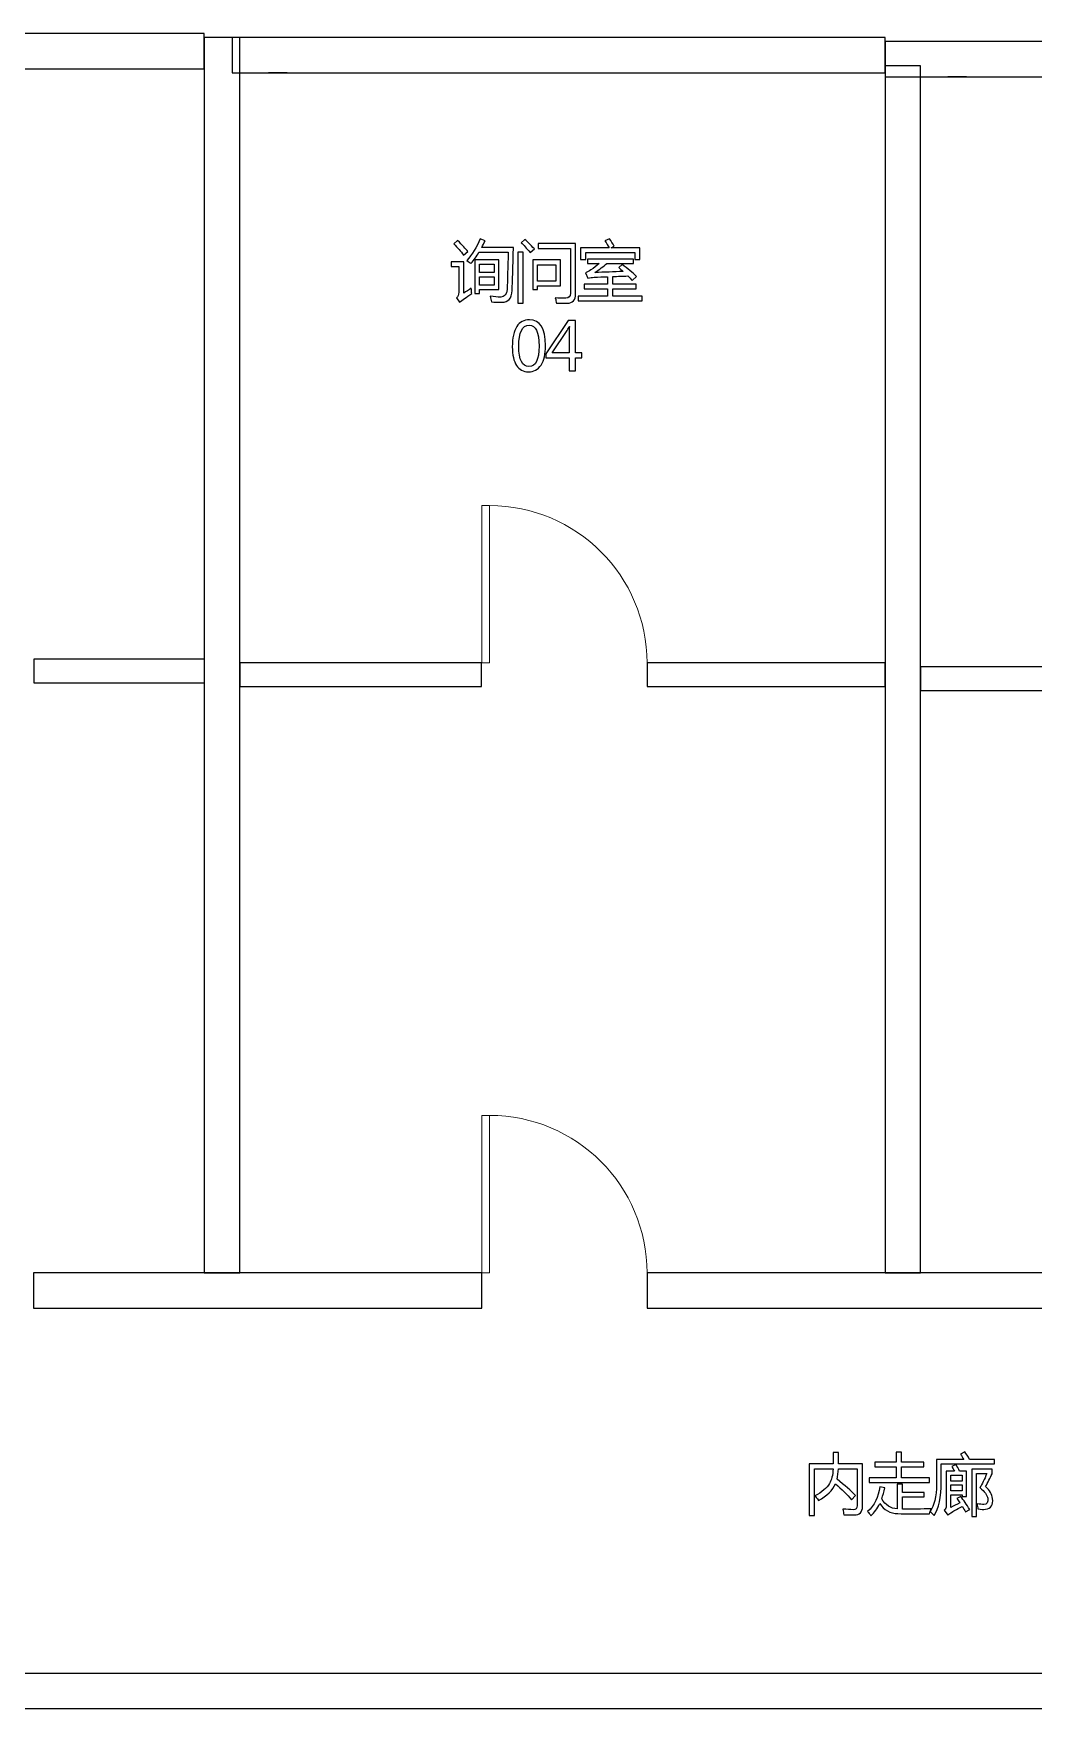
# Model space of a CAD drawing. Header units: millimetres. Extents: x 781 to 47484, y 534 to 14754.
# Drawn here: x 18614 to 23697, y 6120 to 14634 of the extents above; entities that cross this region are included whole.
import ezdxf

# ---------------------------------------------------------------- set-up
doc = ezdxf.new("R2010")
doc.units = ezdxf.units.MM
doc.header["$MEASUREMENT"] = 0
doc.layers.add('layer 1', color=7, linetype='Continuous')

msp = doc.modelspace()

# ---------------------------------------------------------------- linework, layer by layer
for p, q in [((15469.6, 6300), (29912.5, 6300)), ((15462.2, 6120), (29911.4, 6120))]:
    msp.add_line(p, q)
at = {"layer": 'layer 1', "color": 0}
for points in [[(16535.9, 14454.3), (19482.7, 14454.3), (19482.7, 14634.3), (16535.9, 14634.3), (16535.9, 14454.3)], [(19624.5, 14434.3), (22942.7, 14434.3), (22942.7, 14614.3), (19624.5, 14614.3), (19624.5, 14434.3)], [(22942.7, 14414.3), (30040.1, 14414.3), (30040.1, 14594.3), (22942.7, 14594.3), (22942.7, 14414.3)], [(18615.4, 11334.3), (19483.8, 11334.3), (19483.8, 11454.3), (18615.4, 11454.3), (18615.4, 11334.3)], [(19662.7, 11314.5), (20892.1, 11314.5), (20892.1, 11434.5), (19662.7, 11434.5), (19662.7, 11314.5)], [(21732.9, 11314.5), (22942.7, 11314.5), (22942.7, 11434.5), (21732.9, 11434.5), (21732.9, 11314.5)], [(23122.7, 11294.3), (24332.4, 11294.3), (24332.4, 11414.3), (23122.7, 11414.3), (23122.7, 11294.3)], [(18614.4, 8154.3), (20892.6, 8154.3), (20892.6, 8334.3), (18614.4, 8334.3), (18614.4, 8154.3)], [(21733.6, 8154.3), (24333.8, 8154.3), (24333.8, 8334.3), (21733.6, 8334.3), (21733.6, 8154.3)]]:
    msp.add_lwpolyline(points, close=True, dxfattribs=at)
at = {"layer": 'layer 1', "color": 0, "lineweight": 20}
for points in [[(20892.9, 11434.5), (20932.9, 11434.5), (20932.9, 12234.5), (20892.9, 12234.5), (20892.9, 11434.5)], [(20892.9, 8334.7), (20932.9, 8334.7), (20932.9, 9134.7), (20892.9, 9134.7), (20892.9, 8334.7)]]:
    msp.add_lwpolyline(points, close=True, dxfattribs=at)
at = {"layer": 'layer 1', "color": 0}
for points, knots in [([(19482.7, 8334.3), (19482.7, 8334.3), (19482.7, 14614.7), (19482.7, 14614.7), (19482.7, 14614.7), (19482.7, 14614.7), (19662.7, 14614.7), (19662.7, 14614.7), (19662.7, 14614.7), (19662.7, 14614.7), (19662.7, 8334.3), (19662.7, 8334.3), (19662.7, 8334.3), (19662.7, 8334.3), (19482.7, 8334.3), (19482.7, 8334.3)], [0, 0, 0, 0, 0.25, 0.25, 0.25, 0.25, 0.5, 0.5, 0.5, 0.5, 0.75, 0.75, 0.75, 0.75, 1, 1, 1, 1]), ([(22942.7, 8334.3), (22942.7, 8334.3), (22942.7, 14469.5), (22942.7, 14469.5), (22942.7, 14469.5), (22942.7, 14469.5), (23122.7, 14469.5), (23122.7, 14469.5), (23122.7, 14469.5), (23122.7, 14469.5), (23122.7, 8334.3), (23122.7, 8334.3), (23122.7, 8334.3), (23122.7, 8334.3), (22942.7, 8334.3), (22942.7, 8334.3)], [0, 0, 0, 0, 0.25, 0.25, 0.25, 0.25, 0.5, 0.5, 0.5, 0.5, 0.75, 0.75, 0.75, 0.75, 1, 1, 1, 1]), ([(20770.3, 13582), (20794.3, 13557.2), (20811.8, 13538.9), (20822.5, 13527), (20822.5, 13527), (20822.5, 13527), (20800.1, 13508.2), (20800.1, 13508.2), (20800.1, 13508.2), (20786.2, 13526.5), (20769.8, 13545.4), (20750.8, 13565.1), (20750.8, 13565.1), (20750.8, 13565.1), (20770.3, 13582), (20770.3, 13582)], [0, 0, 0, 0, 0.25, 0.25, 0.25, 0.25, 0.5, 0.5, 0.5, 0.5, 0.75, 0.75, 0.75, 0.75, 1, 1, 1, 1]), ([(20816.6, 13479.7), (20843.9, 13511.5), (20866.8, 13548.3), (20885.1, 13590.2), (20885.1, 13590.2), (20885.1, 13590.2), (20910.2, 13580.6), (20910.2, 13580.6), (20910.2, 13580.6), (20904.4, 13568.7), (20898.5, 13557.4), (20892.5, 13546.6), (20892.5, 13546.6), (20892.5, 13546.6), (21053.7, 13546.6), (21053.7, 13546.6), (21053.7, 13546.6), (21051.1, 13445.8), (21048.9, 13372.8), (21047.1, 13327.6), (21047.1, 13327.6), (21045.4, 13287.9), (21028.2, 13268.1), (20995.5, 13268.1), (20995.5, 13268.1), (20975.5, 13268.1), (20957.5, 13268.6), (20941.6, 13269.8), (20941.6, 13269.8), (20940.3, 13278.6), (20938.4, 13288.3), (20936, 13298.8), (20936, 13298.8), (20955.6, 13295.7), (20973.4, 13294.2), (20989.3, 13294.2), (20989.3, 13294.2), (21009.1, 13294.2), (21019.8, 13307), (21021.3, 13332.6), (21021.3, 13332.6), (21023.5, 13382.2), (21025.4, 13445.6), (21027, 13522.8), (21027, 13522.8), (21027, 13522.8), (20878.8, 13522.8), (20878.8, 13522.8), (20878.8, 13522.8), (20865.7, 13501.1), (20852.1, 13481.8), (20838.1, 13464.9), (20838.1, 13464.9), (20832.8, 13469.3), (20825.7, 13474.3), (20816.6, 13479.7)], [0, 0, 0, 0, 0.071429, 0.071429, 0.071429, 0.071429, 0.142857, 0.142857, 0.142857, 0.142857, 0.214286, 0.214286, 0.214286, 0.214286, 0.285714, 0.285714, 0.285714, 0.285714, 0.357143, 0.357143, 0.357143, 0.357143, 0.428571, 0.428571, 0.428571, 0.428571, 0.5, 0.5, 0.5, 0.5, 0.571429, 0.571429, 0.571429, 0.571429, 0.642857, 0.642857, 0.642857, 0.642857, 0.714286, 0.714286, 0.714286, 0.714286, 0.785714, 0.785714, 0.785714, 0.785714, 0.857143, 0.857143, 0.857143, 0.857143, 0.928571, 0.928571, 0.928571, 0.928571, 1, 1, 1, 1]), ([(21093.3, 13571), (21093.3, 13571), (21112.2, 13587.9), (21112.2, 13587.9), (21112.2, 13587.9), (21124.3, 13576.4), (21140.3, 13560.3), (21160.2, 13539.6), (21160.2, 13539.6), (21160.2, 13539.6), (21138.7, 13520.8), (21138.7, 13520.8), (21138.7, 13520.8), (21119.7, 13542.8), (21104.6, 13559.6), (21093.3, 13571)], [0, 0, 0, 0, 0.25, 0.25, 0.25, 0.25, 0.5, 0.5, 0.5, 0.5, 0.75, 0.75, 0.75, 0.75, 1, 1, 1, 1]), ([(21180.3, 13541.9), (21180.3, 13541.9), (21180.3, 13566.7), (21180.3, 13566.7), (21180.3, 13566.7), (21180.3, 13566.7), (21369.5, 13566.7), (21369.5, 13566.7), (21369.5, 13566.7), (21369.5, 13566.7), (21369.5, 13311.1), (21369.5, 13311.1), (21369.5, 13311.1), (21369.5, 13279.1), (21355.1, 13263.1), (21326.2, 13263.1), (21326.2, 13263.1), (21307.4, 13263.1), (21289.4, 13263.3), (21271.9, 13263.8), (21271.9, 13263.8), (21271.1, 13270.4), (21269.3, 13279.3), (21266.7, 13290.6), (21266.7, 13290.6), (21285, 13289.2), (21302.6, 13288.6), (21319.6, 13288.6), (21319.6, 13288.6), (21335.6, 13288.6), (21343.7, 13297.2), (21343.7, 13314.4), (21343.7, 13314.4), (21343.7, 13314.4), (21343.7, 13541.9), (21343.7, 13541.9), (21343.7, 13541.9), (21343.7, 13541.9), (21180.3, 13541.9), (21180.3, 13541.9)], [0, 0, 0, 0, 0.1, 0.1, 0.1, 0.1, 0.2, 0.2, 0.2, 0.2, 0.3, 0.3, 0.3, 0.3, 0.4, 0.4, 0.4, 0.4, 0.5, 0.5, 0.5, 0.5, 0.6, 0.6, 0.6, 0.6, 0.7, 0.7, 0.7, 0.7, 0.8, 0.8, 0.8, 0.8, 0.9, 0.9, 0.9, 0.9, 1, 1, 1, 1]), ([(21394.9, 13544.6), (21394.9, 13544.6), (21539.7, 13544.6), (21539.7, 13544.6), (21539.7, 13544.6), (21533.6, 13556.5), (21526.6, 13568.3), (21518.9, 13580), (21518.9, 13580), (21518.9, 13580), (21542.4, 13591.2), (21542.4, 13591.2), (21542.4, 13591.2), (21550.6, 13579.1), (21558.5, 13566.2), (21566.2, 13552.5), (21566.2, 13552.5), (21566.2, 13552.5), (21549.8, 13544.6), (21549.8, 13544.6), (21549.8, 13544.6), (21549.8, 13544.6), (21697.1, 13544.6), (21697.1, 13544.6), (21697.1, 13544.6), (21697.1, 13544.6), (21697.1, 13484.7), (21697.1, 13484.7), (21697.1, 13484.7), (21697.1, 13484.7), (21670.7, 13484.7), (21670.7, 13484.7), (21670.7, 13484.7), (21670.7, 13484.7), (21670.7, 13521.7), (21670.7, 13521.7), (21670.7, 13521.7), (21670.7, 13521.7), (21421.4, 13521.7), (21421.4, 13521.7), (21421.4, 13521.7), (21421.4, 13521.7), (21421.4, 13484.7), (21421.4, 13484.7), (21421.4, 13484.7), (21421.4, 13484.7), (21394.9, 13484.7), (21394.9, 13484.7), (21394.9, 13484.7), (21394.9, 13484.7), (21394.9, 13544.6), (21394.9, 13544.6)], [0, 0, 0, 0, 0.076923, 0.076923, 0.076923, 0.076923, 0.153846, 0.153846, 0.153846, 0.153846, 0.230769, 0.230769, 0.230769, 0.230769, 0.307692, 0.307692, 0.307692, 0.307692, 0.384615, 0.384615, 0.384615, 0.384615, 0.461538, 0.461538, 0.461538, 0.461538, 0.538462, 0.538462, 0.538462, 0.538462, 0.615385, 0.615385, 0.615385, 0.615385, 0.692308, 0.692308, 0.692308, 0.692308, 0.769231, 0.769231, 0.769231, 0.769231, 0.846154, 0.846154, 0.846154, 0.846154, 0.923077, 0.923077, 0.923077, 0.923077, 1, 1, 1, 1]), ([(20839.4, 13340.5), (20840.1, 13329), (20840.9, 13319.5), (20841.7, 13312.1), (20841.7, 13312.1), (20813.7, 13293.8), (20793.3, 13279.1), (20780.2, 13268.1), (20780.2, 13268.1), (20780.2, 13268.1), (20764.7, 13290.3), (20764.7, 13290.3), (20764.7, 13290.3), (20772.2, 13296.6), (20775.9, 13306.1), (20775.9, 13318.7), (20775.9, 13318.7), (20775.9, 13318.7), (20775.9, 13450), (20775.9, 13450), (20775.9, 13450), (20775.9, 13450), (20737.3, 13450), (20737.3, 13450), (20737.3, 13450), (20737.3, 13450), (20737.3, 13473.8), (20737.3, 13473.8), (20737.3, 13473.8), (20737.3, 13473.8), (20801.4, 13473.8), (20801.4, 13473.8), (20801.4, 13473.8), (20801.4, 13473.8), (20801.4, 13314.1), (20801.4, 13314.1), (20801.4, 13314.1), (20814, 13322.4), (20826.7, 13331.2), (20839.4, 13340.5)], [0, 0, 0, 0, 0.1, 0.1, 0.1, 0.1, 0.2, 0.2, 0.2, 0.2, 0.3, 0.3, 0.3, 0.3, 0.4, 0.4, 0.4, 0.4, 0.5, 0.5, 0.5, 0.5, 0.6, 0.6, 0.6, 0.6, 0.7, 0.7, 0.7, 0.7, 0.8, 0.8, 0.8, 0.8, 0.9, 0.9, 0.9, 0.9, 1, 1, 1, 1]), ([(20857.9, 13483.7), (20857.9, 13483.7), (20979, 13483.7), (20979, 13483.7), (20979, 13483.7), (20979, 13483.7), (20979, 13332.9), (20979, 13332.9), (20979, 13332.9), (20979, 13332.9), (20881.8, 13332.9), (20881.8, 13332.9), (20881.8, 13332.9), (20881.8, 13332.9), (20881.8, 13313.4), (20881.8, 13313.4), (20881.8, 13313.4), (20881.8, 13313.4), (20857.9, 13313.4), (20857.9, 13313.4), (20857.9, 13313.4), (20857.9, 13313.4), (20857.9, 13483.7), (20857.9, 13483.7)], [0, 0, 0, 0, 0.166667, 0.166667, 0.166667, 0.166667, 0.333333, 0.333333, 0.333333, 0.333333, 0.5, 0.5, 0.5, 0.5, 0.666667, 0.666667, 0.666667, 0.666667, 0.833333, 0.833333, 0.833333, 0.833333, 1, 1, 1, 1]), ([(20955.2, 13461.2), (20955.2, 13461.2), (20881.8, 13461.2), (20881.8, 13461.2), (20881.8, 13461.2), (20881.8, 13461.2), (20881.8, 13419.9), (20881.8, 13419.9), (20881.8, 13419.9), (20881.8, 13419.9), (20955.2, 13419.9), (20955.2, 13419.9), (20955.2, 13419.9), (20955.2, 13419.9), (20955.2, 13461.2), (20955.2, 13461.2)], [0, 0, 0, 0, 0.25, 0.25, 0.25, 0.25, 0.5, 0.5, 0.5, 0.5, 0.75, 0.75, 0.75, 0.75, 1, 1, 1, 1]), ([(21076.8, 13522.4), (21076.8, 13522.4), (21102.6, 13522.4), (21102.6, 13522.4), (21102.6, 13522.4), (21102.6, 13522.4), (21102.6, 13263.1), (21102.6, 13263.1), (21102.6, 13263.1), (21102.6, 13263.1), (21076.8, 13263.1), (21076.8, 13263.1), (21076.8, 13263.1), (21076.8, 13263.1), (21076.8, 13522.4), (21076.8, 13522.4)], [0, 0, 0, 0, 0.25, 0.25, 0.25, 0.25, 0.5, 0.5, 0.5, 0.5, 0.75, 0.75, 0.75, 0.75, 1, 1, 1, 1]), ([(21152.5, 13483.7), (21152.5, 13483.7), (21292.8, 13483.7), (21292.8, 13483.7), (21292.8, 13483.7), (21292.8, 13483.7), (21292.8, 13351.4), (21292.8, 13351.4), (21292.8, 13351.4), (21292.8, 13351.4), (21176.4, 13351.4), (21176.4, 13351.4), (21176.4, 13351.4), (21176.4, 13351.4), (21176.4, 13332.6), (21176.4, 13332.6), (21176.4, 13332.6), (21176.4, 13332.6), (21152.5, 13332.6), (21152.5, 13332.6), (21152.5, 13332.6), (21152.5, 13332.6), (21152.5, 13483.7), (21152.5, 13483.7)], [0, 0, 0, 0, 0.166667, 0.166667, 0.166667, 0.166667, 0.333333, 0.333333, 0.333333, 0.333333, 0.5, 0.5, 0.5, 0.5, 0.666667, 0.666667, 0.666667, 0.666667, 0.833333, 0.833333, 0.833333, 0.833333, 1, 1, 1, 1]), ([(21269, 13459.2), (21269, 13459.2), (21176.4, 13459.2), (21176.4, 13459.2), (21176.4, 13459.2), (21176.4, 13459.2), (21176.4, 13375.9), (21176.4, 13375.9), (21176.4, 13375.9), (21176.4, 13375.9), (21269, 13375.9), (21269, 13375.9), (21269, 13375.9), (21269, 13375.9), (21269, 13459.2), (21269, 13459.2)], [0, 0, 0, 0, 0.25, 0.25, 0.25, 0.25, 0.5, 0.5, 0.5, 0.5, 0.75, 0.75, 0.75, 0.75, 1, 1, 1, 1]), ([(21383, 13298.5), (21383, 13298.5), (21532.2, 13298.5), (21532.2, 13298.5), (21532.2, 13298.5), (21532.2, 13298.5), (21532.2, 13337.2), (21532.2, 13337.2), (21532.2, 13337.2), (21532.2, 13337.2), (21413.4, 13337.2), (21413.4, 13337.2), (21413.4, 13337.2), (21413.4, 13337.2), (21413.4, 13360), (21413.4, 13360), (21413.4, 13360), (21413.4, 13360), (21532.2, 13360), (21532.2, 13360), (21532.2, 13360), (21532.2, 13360), (21532.2, 13398.2), (21532.2, 13398.2), (21532.2, 13398.2), (21508.9, 13397.2), (21486.4, 13396.2), (21464.6, 13395.1), (21464.6, 13395.1), (21453.6, 13394.5), (21442.6, 13393), (21431.6, 13390.8), (21431.6, 13390.8), (21431.6, 13390.8), (21420.3, 13418.2), (21420.3, 13418.2), (21420.3, 13418.2), (21428.7, 13421.5), (21437.7, 13426.3), (21447.2, 13432.4), (21447.2, 13432.4), (21462.7, 13443.2), (21477, 13453.9), (21490, 13464.9), (21490, 13464.9), (21490, 13464.9), (21429.9, 13464.9), (21429.9, 13464.9), (21429.9, 13464.9), (21429.9, 13464.9), (21429.9, 13487.7), (21429.9, 13487.7), (21429.9, 13487.7), (21429.9, 13487.7), (21663.4, 13487.7), (21663.4, 13487.7), (21663.4, 13487.7), (21663.4, 13487.7), (21663.4, 13464.9), (21663.4, 13464.9), (21663.4, 13464.9), (21663.4, 13464.9), (21528.8, 13464.9), (21528.8, 13464.9), (21528.8, 13464.9), (21511.2, 13450.6), (21490.9, 13435.3), (21468, 13419.2), (21468, 13419.2), (21515.8, 13420.9), (21563.5, 13422.7), (21611.2, 13424.5), (21611.2, 13424.5), (21604.1, 13430.9), (21596.7, 13437.4), (21589, 13444), (21589, 13444), (21589, 13444), (21607.2, 13460.5), (21607.2, 13460.5), (21607.2, 13460.5), (21635, 13438.8), (21659.2, 13418.2), (21679.6, 13399.1), (21679.6, 13399.1), (21679.6, 13399.1), (21658.1, 13378.9), (21658.1, 13378.9), (21658.1, 13378.9), (21651.2, 13386.3), (21643.7, 13393.9), (21635.8, 13401.7), (21635.8, 13401.7), (21609.4, 13401.1), (21583.7, 13400.2), (21558.9, 13399.2), (21558.9, 13399.2), (21558.9, 13399.2), (21558.9, 13360), (21558.9, 13360), (21558.9, 13360), (21558.9, 13360), (21678, 13360), (21678, 13360), (21678, 13360), (21678, 13360), (21678, 13337.2), (21678, 13337.2), (21678, 13337.2), (21678, 13337.2), (21558.9, 13337.2), (21558.9, 13337.2), (21558.9, 13337.2), (21558.9, 13337.2), (21558.9, 13298.5), (21558.9, 13298.5), (21558.9, 13298.5), (21558.9, 13298.5), (21708.4, 13298.5), (21708.4, 13298.5), (21708.4, 13298.5), (21708.4, 13298.5), (21708.4, 13275.7), (21708.4, 13275.7), (21708.4, 13275.7), (21708.4, 13275.7), (21383, 13275.7), (21383, 13275.7), (21383, 13275.7), (21383, 13275.7), (21383, 13298.5), (21383, 13298.5)], [0, 0, 0, 0, 0.030303, 0.030303, 0.030303, 0.030303, 0.060606, 0.060606, 0.060606, 0.060606, 0.090909, 0.090909, 0.090909, 0.090909, 0.121212, 0.121212, 0.121212, 0.121212, 0.151515, 0.151515, 0.151515, 0.151515, 0.181818, 0.181818, 0.181818, 0.181818, 0.212121, 0.212121, 0.212121, 0.212121, 0.242424, 0.242424, 0.242424, 0.242424, 0.272727, 0.272727, 0.272727, 0.272727, 0.30303, 0.30303, 0.30303, 0.30303, 0.333333, 0.333333, 0.333333, 0.333333, 0.363636, 0.363636, 0.363636, 0.363636, 0.393939, 0.393939, 0.393939, 0.393939, 0.424242, 0.424242, 0.424242, 0.424242, 0.454545, 0.454545, 0.454545, 0.454545, 0.484848, 0.484848, 0.484848, 0.484848, 0.515152, 0.515152, 0.515152, 0.515152, 0.545455, 0.545455, 0.545455, 0.545455, 0.575758, 0.575758, 0.575758, 0.575758, 0.606061, 0.606061, 0.606061, 0.606061, 0.636364, 0.636364, 0.636364, 0.636364, 0.666667, 0.666667, 0.666667, 0.666667, 0.69697, 0.69697, 0.69697, 0.69697, 0.727273, 0.727273, 0.727273, 0.727273, 0.757576, 0.757576, 0.757576, 0.757576, 0.787879, 0.787879, 0.787879, 0.787879, 0.818182, 0.818182, 0.818182, 0.818182, 0.848485, 0.848485, 0.848485, 0.848485, 0.878788, 0.878788, 0.878788, 0.878788, 0.909091, 0.909091, 0.909091, 0.909091, 0.939394, 0.939394, 0.939394, 0.939394, 0.969697, 0.969697, 0.969697, 0.969697, 1, 1, 1, 1]), ([(20955.2, 13355.4), (20955.2, 13355.4), (20955.2, 13398.1), (20955.2, 13398.1), (20955.2, 13398.1), (20955.2, 13398.1), (20881.8, 13398.1), (20881.8, 13398.1), (20881.8, 13398.1), (20881.8, 13398.1), (20881.8, 13355.4), (20881.8, 13355.4), (20881.8, 13355.4), (20881.8, 13355.4), (20955.2, 13355.4), (20955.2, 13355.4)], [0, 0, 0, 0, 0.25, 0.25, 0.25, 0.25, 0.5, 0.5, 0.5, 0.5, 0.75, 0.75, 0.75, 0.75, 1, 1, 1, 1]), ([(21048.1, 13041.9), (21048.1, 13087), (21055.5, 13121.2), (21070.5, 13144.5), (21070.5, 13144.5), (21085.6, 13167.7), (21107.2, 13179.2), (21135.7, 13179.2), (21135.7, 13179.2), (21189.9, 13179.2), (21217.1, 13135.5), (21217.1, 13048), (21217.1, 13048), (21217.1, 13004.7), (21209.4, 12971.7), (21194.2, 12948.8), (21194.2, 12948.8), (21178.9, 12925.9), (21157.5, 12914.5), (21129.9, 12914.5), (21129.9, 12914.5), (21103.9, 12914.5), (21083.8, 12925.4), (21069.5, 12947.1), (21069.5, 12947.1), (21055.2, 12968.8), (21048.1, 13000.4), (21048.1, 13041.9)], [0, 0, 0, 0, 0.142857, 0.142857, 0.142857, 0.142857, 0.285714, 0.285714, 0.285714, 0.285714, 0.428571, 0.428571, 0.428571, 0.428571, 0.571429, 0.571429, 0.571429, 0.571429, 0.714286, 0.714286, 0.714286, 0.714286, 0.857143, 0.857143, 0.857143, 0.857143, 1, 1, 1, 1]), ([(21081.2, 13043.3), (21081.2, 12975.3), (21098.4, 12941.3), (21132.9, 12941.3), (21132.9, 12941.3), (21166.8, 12941.3), (21183.8, 12975.9), (21183.8, 13045), (21183.8, 13045), (21183.8, 13116.5), (21167.2, 13152.3), (21133.9, 13152.3), (21133.9, 13152.3), (21098.7, 13152.3), (21081.2, 13116), (21081.2, 13043.3)], [0, 0, 0, 0, 0.25, 0.25, 0.25, 0.25, 0.5, 0.5, 0.5, 0.5, 0.75, 0.75, 0.75, 0.75, 1, 1, 1, 1]), ([(21401.6, 12985.3), (21401.6, 12985.3), (21368.8, 12985.3), (21368.8, 12985.3), (21368.8, 12985.3), (21368.8, 12985.3), (21368.8, 12918.8), (21368.8, 12918.8), (21368.8, 12918.8), (21368.8, 12918.8), (21337.4, 12918.8), (21337.4, 12918.8), (21337.4, 12918.8), (21337.4, 12918.8), (21337.4, 12985.3), (21337.4, 12985.3), (21337.4, 12985.3), (21337.4, 12985.3), (21218, 12985.3), (21218, 12985.3), (21218, 12985.3), (21218, 12985.3), (21218, 13006.3), (21218, 13006.3), (21218, 13006.3), (21218, 13006.3), (21331.3, 13175), (21331.3, 13175), (21331.3, 13175), (21331.3, 13175), (21368.8, 13175), (21368.8, 13175), (21368.8, 13175), (21368.8, 13175), (21368.8, 13010.9), (21368.8, 13010.9), (21368.8, 13010.9), (21368.8, 13010.9), (21401.6, 13010.9), (21401.6, 13010.9), (21401.6, 13010.9), (21401.6, 13010.9), (21401.6, 12985.3), (21401.6, 12985.3)], [0, 0, 0, 0, 0.090909, 0.090909, 0.090909, 0.090909, 0.181818, 0.181818, 0.181818, 0.181818, 0.272727, 0.272727, 0.272727, 0.272727, 0.363636, 0.363636, 0.363636, 0.363636, 0.454545, 0.454545, 0.454545, 0.454545, 0.545455, 0.545455, 0.545455, 0.545455, 0.636364, 0.636364, 0.636364, 0.636364, 0.727273, 0.727273, 0.727273, 0.727273, 0.818182, 0.818182, 0.818182, 0.818182, 0.909091, 0.909091, 0.909091, 0.909091, 1, 1, 1, 1]), ([(21337.4, 13010.9), (21337.4, 13010.9), (21337.4, 13118.2), (21337.4, 13118.2), (21337.4, 13118.2), (21337.4, 13125.9), (21337.6, 13134.6), (21338.1, 13144.5), (21338.1, 13144.5), (21338.1, 13144.5), (21337.4, 13144.5), (21337.4, 13144.5), (21337.4, 13144.5), (21335.9, 13140.4), (21332.6, 13133.8), (21327.6, 13124.8), (21327.6, 13124.8), (21327.6, 13124.8), (21251.4, 13010.9), (21251.4, 13010.9), (21251.4, 13010.9), (21251.4, 13010.9), (21337.4, 13010.9), (21337.4, 13010.9)], [0, 0, 0, 0, 0.166667, 0.166667, 0.166667, 0.166667, 0.333333, 0.333333, 0.333333, 0.333333, 0.5, 0.5, 0.5, 0.5, 0.666667, 0.666667, 0.666667, 0.666667, 0.833333, 0.833333, 0.833333, 0.833333, 1, 1, 1, 1]), ([(22557.3, 7364.1), (22557.3, 7364.1), (22679.4, 7364.1), (22679.4, 7364.1), (22679.4, 7364.1), (22679.4, 7364.1), (22679.4, 7421), (22679.4, 7421), (22679.4, 7421), (22679.4, 7421), (22706.5, 7421), (22706.5, 7421), (22706.5, 7421), (22706.5, 7421), (22706.5, 7364.1), (22706.5, 7364.1), (22706.5, 7364.1), (22706.5, 7364.1), (22827.9, 7364.1), (22827.9, 7364.1), (22827.9, 7364.1), (22827.9, 7364.1), (22827.9, 7145.9), (22827.9, 7145.9), (22827.9, 7145.9), (22827.9, 7117.9), (22814, 7103.9), (22786.5, 7104.1), (22786.5, 7104.1), (22771.9, 7104.1), (22754.1, 7104.4), (22732.9, 7104.8), (22732.9, 7104.8), (22732.2, 7112.3), (22730.6, 7121.9), (22728, 7133.6), (22728, 7133.6), (22748.9, 7131.9), (22766.3, 7130.8), (22780.2, 7130.6), (22780.2, 7130.6), (22794.1, 7130.2), (22801.1, 7137.1), (22801.1, 7151.4), (22801.1, 7151.4), (22801.1, 7151.4), (22801.1, 7339), (22801.1, 7339), (22801.1, 7339), (22801.1, 7339), (22705.8, 7339), (22705.8, 7339), (22705.8, 7339), (22704.9, 7318.9), (22702.5, 7301.1), (22698.6, 7285.4), (22698.6, 7285.4), (22737.6, 7254.1), (22769.1, 7226.5), (22793.1, 7202.7), (22793.1, 7202.7), (22793.1, 7202.7), (22772.9, 7181.3), (22772.9, 7181.3), (22772.9, 7181.3), (22749.4, 7207), (22721.9, 7233.8), (22690.6, 7261.6), (22690.6, 7261.6), (22675.6, 7229.2), (22647.1, 7200.9), (22604.9, 7176.9), (22604.9, 7176.9), (22595.7, 7189.7), (22589.5, 7197.7), (22586.4, 7200.7), (22586.4, 7200.7), (22622.4, 7219.7), (22647, 7240.7), (22660.2, 7263.9), (22660.2, 7263.9), (22670.7, 7280.9), (22676.9, 7305.9), (22678.7, 7339), (22678.7, 7339), (22678.7, 7339), (22584.1, 7339), (22584.1, 7339), (22584.1, 7339), (22584.1, 7339), (22584.1, 7101.2), (22584.1, 7101.2), (22584.1, 7101.2), (22584.1, 7101.2), (22557.3, 7101.2), (22557.3, 7101.2), (22557.3, 7101.2), (22557.3, 7101.2), (22557.3, 7364.1), (22557.3, 7364.1)], [0, 0, 0, 0, 0.04, 0.04, 0.04, 0.04, 0.08, 0.08, 0.08, 0.08, 0.12, 0.12, 0.12, 0.12, 0.16, 0.16, 0.16, 0.16, 0.2, 0.2, 0.2, 0.2, 0.24, 0.24, 0.24, 0.24, 0.28, 0.28, 0.28, 0.28, 0.32, 0.32, 0.32, 0.32, 0.36, 0.36, 0.36, 0.36, 0.4, 0.4, 0.4, 0.4, 0.44, 0.44, 0.44, 0.44, 0.48, 0.48, 0.48, 0.48, 0.52, 0.52, 0.52, 0.52, 0.56, 0.56, 0.56, 0.56, 0.6, 0.6, 0.6, 0.6, 0.64, 0.64, 0.64, 0.64, 0.68, 0.68, 0.68, 0.68, 0.72, 0.72, 0.72, 0.72, 0.76, 0.76, 0.76, 0.76, 0.8, 0.8, 0.8, 0.8, 0.84, 0.84, 0.84, 0.84, 0.88, 0.88, 0.88, 0.88, 0.92, 0.92, 0.92, 0.92, 0.96, 0.96, 0.96, 0.96, 1, 1, 1, 1]), ([(23168.4, 7268.9), (23168.4, 7268.9), (22861.5, 7268.9), (22861.5, 7268.9), (22861.5, 7268.9), (22861.5, 7268.9), (22861.5, 7292.1), (22861.5, 7292.1), (22861.5, 7292.1), (22861.5, 7292.1), (22998.7, 7292.1), (22998.7, 7292.1), (22998.7, 7292.1), (22998.7, 7292.1), (22998.7, 7348.3), (22998.7, 7348.3), (22998.7, 7348.3), (22998.7, 7348.3), (22890.6, 7348.3), (22890.6, 7348.3), (22890.6, 7348.3), (22890.6, 7348.3), (22890.6, 7371.4), (22890.6, 7371.4), (22890.6, 7371.4), (22890.6, 7371.4), (22998.7, 7371.4), (22998.7, 7371.4), (22998.7, 7371.4), (22998.7, 7371.4), (22998.7, 7423), (22998.7, 7423), (22998.7, 7423), (22998.7, 7423), (23025.8, 7423), (23025.8, 7423), (23025.8, 7423), (23025.8, 7423), (23025.8, 7371.4), (23025.8, 7371.4), (23025.8, 7371.4), (23025.8, 7371.4), (23139.3, 7371.4), (23139.3, 7371.4), (23139.3, 7371.4), (23139.3, 7371.4), (23139.3, 7348.3), (23139.3, 7348.3), (23139.3, 7348.3), (23139.3, 7348.3), (23025.8, 7348.3), (23025.8, 7348.3), (23025.8, 7348.3), (23025.8, 7348.3), (23025.8, 7292.1), (23025.8, 7292.1), (23025.8, 7292.1), (23025.8, 7292.1), (23168.4, 7292.1), (23168.4, 7292.1), (23168.4, 7292.1), (23168.4, 7292.1), (23168.4, 7268.9), (23168.4, 7268.9)], [0, 0, 0, 0, 0.0625, 0.0625, 0.0625, 0.0625, 0.125, 0.125, 0.125, 0.125, 0.1875, 0.1875, 0.1875, 0.1875, 0.25, 0.25, 0.25, 0.25, 0.3125, 0.3125, 0.3125, 0.3125, 0.375, 0.375, 0.375, 0.375, 0.4375, 0.4375, 0.4375, 0.4375, 0.5, 0.5, 0.5, 0.5, 0.5625, 0.5625, 0.5625, 0.5625, 0.625, 0.625, 0.625, 0.625, 0.6875, 0.6875, 0.6875, 0.6875, 0.75, 0.75, 0.75, 0.75, 0.8125, 0.8125, 0.8125, 0.8125, 0.875, 0.875, 0.875, 0.875, 0.9375, 0.9375, 0.9375, 0.9375, 1, 1, 1, 1]), ([(23228.2, 7271.2), (23228.4, 7194), (23216.1, 7137.2), (23191.5, 7100.9), (23191.5, 7100.9), (23185.7, 7108.4), (23179.2, 7115.4), (23171.9, 7122), (23171.9, 7122), (23193.3, 7150.9), (23204.1, 7196.7), (23204.1, 7259.3), (23204.1, 7259.3), (23204.1, 7259.3), (23204.1, 7386.3), (23204.1, 7386.3), (23204.1, 7386.3), (23204.1, 7386.3), (23342.6, 7386.3), (23342.6, 7386.3), (23342.6, 7386.3), (23337.8, 7394.4), (23332.2, 7403.2), (23326.1, 7412.7), (23326.1, 7412.7), (23326.1, 7412.7), (23348.6, 7425), (23348.6, 7425), (23348.6, 7425), (23355.4, 7415), (23363.5, 7402.2), (23372.7, 7386.3), (23372.7, 7386.3), (23372.7, 7386.3), (23499.7, 7386.3), (23499.7, 7386.3), (23499.7, 7386.3), (23499.7, 7386.3), (23499.7, 7363.1), (23499.7, 7363.1), (23499.7, 7363.1), (23499.7, 7363.1), (23228.2, 7363.1), (23228.2, 7363.1), (23228.2, 7363.1), (23228.2, 7363.1), (23228.2, 7271.2), (23228.2, 7271.2)], [0, 0, 0, 0, 0.083333, 0.083333, 0.083333, 0.083333, 0.166667, 0.166667, 0.166667, 0.166667, 0.25, 0.25, 0.25, 0.25, 0.333333, 0.333333, 0.333333, 0.333333, 0.416667, 0.416667, 0.416667, 0.416667, 0.5, 0.5, 0.5, 0.5, 0.583333, 0.583333, 0.583333, 0.583333, 0.666667, 0.666667, 0.666667, 0.666667, 0.75, 0.75, 0.75, 0.75, 0.833333, 0.833333, 0.833333, 0.833333, 0.916667, 0.916667, 0.916667, 0.916667, 1, 1, 1, 1]), ([(23327.1, 7198.1), (23342.3, 7178.9), (23357.6, 7156.6), (23373.1, 7131.3), (23373.1, 7131.3), (23373.1, 7131.3), (23350.9, 7119), (23350.9, 7119), (23350.9, 7119), (23346.5, 7128.1), (23341.2, 7137.3), (23335, 7146.8), (23335, 7146.8), (23315.4, 7137.3), (23297.1, 7127.4), (23280.1, 7117.1), (23280.1, 7117.1), (23275.5, 7114.4), (23269.5, 7109.8), (23262.3, 7103.2), (23262.3, 7103.2), (23262.3, 7103.2), (23243.4, 7128), (23243.4, 7128), (23243.4, 7128), (23250.2, 7134.4), (23253.6, 7141.6), (23253.6, 7149.8), (23253.6, 7149.8), (23253.6, 7149.8), (23253.6, 7326.4), (23253.6, 7326.4), (23253.6, 7326.4), (23253.6, 7326.4), (23295, 7326.4), (23295, 7326.4), (23295, 7326.4), (23291.7, 7333.3), (23287.5, 7341.2), (23282.4, 7350.2), (23282.4, 7350.2), (23282.4, 7350.2), (23303.6, 7360.5), (23303.6, 7360.5), (23303.6, 7360.5), (23309.9, 7350.1), (23315.9, 7338.8), (23321.5, 7326.4), (23321.5, 7326.4), (23321.5, 7326.4), (23357.5, 7326.4), (23357.5, 7326.4), (23357.5, 7326.4), (23357.5, 7326.4), (23357.5, 7198.4), (23357.5, 7198.4), (23357.5, 7198.4), (23357.5, 7198.4), (23334.3, 7198.4), (23334.3, 7198.4), (23334.3, 7198.4), (23334.3, 7198.4), (23334.3, 7206), (23334.3, 7206), (23334.3, 7206), (23334.3, 7206), (23276.8, 7206), (23276.8, 7206), (23276.8, 7206), (23276.8, 7206), (23276.8, 7142.5), (23276.8, 7142.5), (23276.8, 7142.5), (23291.8, 7149.8), (23307.4, 7157.3), (23323.4, 7165.1), (23323.4, 7165.1), (23319, 7172.1), (23313.6, 7179.3), (23307.2, 7186.8), (23307.2, 7186.8), (23307.2, 7186.8), (23327.1, 7198.1), (23327.1, 7198.1)], [0, 0, 0, 0, 0.047619, 0.047619, 0.047619, 0.047619, 0.095238, 0.095238, 0.095238, 0.095238, 0.142857, 0.142857, 0.142857, 0.142857, 0.190476, 0.190476, 0.190476, 0.190476, 0.238095, 0.238095, 0.238095, 0.238095, 0.285714, 0.285714, 0.285714, 0.285714, 0.333333, 0.333333, 0.333333, 0.333333, 0.380952, 0.380952, 0.380952, 0.380952, 0.428571, 0.428571, 0.428571, 0.428571, 0.47619, 0.47619, 0.47619, 0.47619, 0.52381, 0.52381, 0.52381, 0.52381, 0.571429, 0.571429, 0.571429, 0.571429, 0.619048, 0.619048, 0.619048, 0.619048, 0.666667, 0.666667, 0.666667, 0.666667, 0.714286, 0.714286, 0.714286, 0.714286, 0.761905, 0.761905, 0.761905, 0.761905, 0.809524, 0.809524, 0.809524, 0.809524, 0.857143, 0.857143, 0.857143, 0.857143, 0.904762, 0.904762, 0.904762, 0.904762, 0.952381, 0.952381, 0.952381, 0.952381, 1, 1, 1, 1]), ([(23489.1, 7187.9), (23493.3, 7155.2), (23481.3, 7136.9), (23453.1, 7132.9), (23453.1, 7132.9), (23443.2, 7131.6), (23430.3, 7132.1), (23414.7, 7134.3), (23414.7, 7134.3), (23413.8, 7141.3), (23412.3, 7150.3), (23410.1, 7161), (23410.1, 7161), (23424.6, 7158.4), (23436.2, 7157.1), (23444.8, 7157.1), (23444.8, 7157.1), (23461.6, 7157.1), (23468.2, 7167.6), (23464.7, 7188.8), (23464.7, 7188.8), (23461.8, 7204.7), (23448.7, 7222.7), (23425.3, 7242.7), (23425.3, 7242.7), (23435.4, 7260.8), (23447.1, 7284.8), (23460.4, 7314.5), (23460.4, 7314.5), (23460.4, 7314.5), (23407.8, 7314.5), (23407.8, 7314.5), (23407.8, 7314.5), (23407.8, 7314.5), (23407.8, 7095.6), (23407.8, 7095.6), (23407.8, 7095.6), (23407.8, 7095.6), (23384.6, 7095.6), (23384.6, 7095.6), (23384.6, 7095.6), (23384.6, 7095.6), (23384.6, 7336.7), (23384.6, 7336.7), (23384.6, 7336.7), (23384.6, 7336.7), (23486.5, 7336.7), (23486.5, 7336.7), (23486.5, 7336.7), (23486.5, 7336.7), (23486.5, 7312.9), (23486.5, 7312.9), (23486.5, 7312.9), (23476.1, 7291), (23465.1, 7269.3), (23453.4, 7247.7), (23453.4, 7247.7), (23475, 7228.6), (23486.9, 7208.6), (23489.1, 7187.9)], [0, 0, 0, 0, 0.066667, 0.066667, 0.066667, 0.066667, 0.133333, 0.133333, 0.133333, 0.133333, 0.2, 0.2, 0.2, 0.2, 0.266667, 0.266667, 0.266667, 0.266667, 0.333333, 0.333333, 0.333333, 0.333333, 0.4, 0.4, 0.4, 0.4, 0.466667, 0.466667, 0.466667, 0.466667, 0.533333, 0.533333, 0.533333, 0.533333, 0.6, 0.6, 0.6, 0.6, 0.666667, 0.666667, 0.666667, 0.666667, 0.733333, 0.733333, 0.733333, 0.733333, 0.8, 0.8, 0.8, 0.8, 0.866667, 0.866667, 0.866667, 0.866667, 0.933333, 0.933333, 0.933333, 0.933333, 1, 1, 1, 1]), ([(22854.2, 7120.7), (22888.2, 7152.9), (22908.8, 7195.1), (22916.1, 7247.4), (22916.1, 7247.4), (22916.1, 7247.4), (22940.9, 7241.4), (22940.9, 7241.4), (22940.9, 7241.4), (22936.9, 7221.2), (22931.8, 7202.5), (22925.7, 7185.5), (22925.7, 7185.5), (22944.4, 7154), (22970.7, 7136.9), (23004.7, 7134.3), (23004.7, 7134.3), (23004.7, 7134.3), (23004.7, 7260.9), (23004.7, 7260.9), (23004.7, 7260.9), (23004.7, 7260.9), (23031.8, 7260.9), (23031.8, 7260.9), (23031.8, 7260.9), (23031.8, 7260.9), (23031.8, 7218.6), (23031.8, 7218.6), (23031.8, 7218.6), (23031.8, 7218.6), (23141.9, 7218.6), (23141.9, 7218.6), (23141.9, 7218.6), (23141.9, 7218.6), (23141.9, 7195.5), (23141.9, 7195.5), (23141.9, 7195.5), (23141.9, 7195.5), (23031.8, 7195.5), (23031.8, 7195.5), (23031.8, 7195.5), (23031.8, 7195.5), (23031.8, 7133.6), (23031.8, 7133.6), (23031.8, 7133.6), (23081.7, 7133.2), (23130.1, 7133.8), (23177.3, 7135.6), (23177.3, 7135.6), (23174, 7127), (23171, 7118.3), (23168.1, 7109.5), (23168.1, 7109.5), (23103.7, 7108.6), (23050.2, 7108.9), (23007.7, 7110.5), (23007.7, 7110.5), (22968.4, 7111.8), (22937.7, 7128.8), (22915.4, 7161.4), (22915.4, 7161.4), (22903.5, 7136.9), (22888.5, 7116.3), (22870.4, 7099.5), (22870.4, 7099.5), (22864.9, 7107.7), (22859.5, 7114.8), (22854.2, 7120.7)], [0, 0, 0, 0, 0.058824, 0.058824, 0.058824, 0.058824, 0.117647, 0.117647, 0.117647, 0.117647, 0.176471, 0.176471, 0.176471, 0.176471, 0.235294, 0.235294, 0.235294, 0.235294, 0.294118, 0.294118, 0.294118, 0.294118, 0.352941, 0.352941, 0.352941, 0.352941, 0.411765, 0.411765, 0.411765, 0.411765, 0.470588, 0.470588, 0.470588, 0.470588, 0.529412, 0.529412, 0.529412, 0.529412, 0.588235, 0.588235, 0.588235, 0.588235, 0.647059, 0.647059, 0.647059, 0.647059, 0.705882, 0.705882, 0.705882, 0.705882, 0.764706, 0.764706, 0.764706, 0.764706, 0.823529, 0.823529, 0.823529, 0.823529, 0.882353, 0.882353, 0.882353, 0.882353, 0.941176, 0.941176, 0.941176, 0.941176, 1, 1, 1, 1]), ([(23334.3, 7306.6), (23334.3, 7306.6), (23276.8, 7306.6), (23276.8, 7306.6), (23276.8, 7306.6), (23276.8, 7306.6), (23276.8, 7275.8), (23276.8, 7275.8), (23276.8, 7275.8), (23276.8, 7275.8), (23334.3, 7275.8), (23334.3, 7275.8), (23334.3, 7275.8), (23334.3, 7275.8), (23334.3, 7306.6), (23334.3, 7306.6)], [0, 0, 0, 0, 0.25, 0.25, 0.25, 0.25, 0.5, 0.5, 0.5, 0.5, 0.75, 0.75, 0.75, 0.75, 1, 1, 1, 1]), ([(23276.8, 7225.9), (23276.8, 7225.9), (23334.3, 7225.9), (23334.3, 7225.9), (23334.3, 7225.9), (23334.3, 7225.9), (23334.3, 7256.7), (23334.3, 7256.7), (23334.3, 7256.7), (23334.3, 7256.7), (23276.8, 7256.7), (23276.8, 7256.7), (23276.8, 7256.7), (23276.8, 7256.7), (23276.8, 7225.9), (23276.8, 7225.9)], [0, 0, 0, 0, 0.25, 0.25, 0.25, 0.25, 0.5, 0.5, 0.5, 0.5, 0.75, 0.75, 0.75, 0.75, 1, 1, 1, 1])]:
    msp.add_open_spline(points, degree=3, knots=knots, dxfattribs=at)
at = {"layer": 'layer 1', "color": 0, "lineweight": 20}
for points in [[(19903.4, 14435.9), (19903.4, 14435.9), (19808.2, 14435.9), (19808.2, 14435.9)], [(23356.8, 14416), (23356.8, 14416), (23261.5, 14416), (23261.5, 14416)], [(19482.7, 14129.6), (19482.7, 14129.6), (19482.7, 14271.9), (19482.7, 14271.9)], [(19662.7, 14176.6), (19662.7, 14176.6), (19662.7, 14271.9), (19662.7, 14271.9)], [(22942.7, 14129.6), (22942.7, 14129.6), (22942.7, 14271.9), (22942.7, 14271.9)], [(23123.1, 14176.6), (23123.1, 14176.6), (23123.1, 14271.9), (23123.1, 14271.9)], [(20932.9, 12234.5), (21374.7, 12234.5), (21732.9, 11876.3), (21732.9, 11434.5)], [(19866.7, 11435.9), (19866.7, 11435.9), (19808.2, 11435.9), (19808.2, 11435.9)], [(23320.1, 11416), (23320.1, 11416), (23261.5, 11416), (23261.5, 11416)], [(19950.5, 11314.5), (19950.5, 11314.5), (19808.1, 11314.5), (19808.1, 11314.5)], [(23403.9, 11294.3), (23403.9, 11294.3), (23261.5, 11294.3), (23261.5, 11294.3)], [(20932.9, 9134.7), (21374.7, 9134.7), (21732.9, 8776.4), (21732.9, 8334.7)], [(19903.5, 8334.3), (19903.5, 8334.3), (19808.1, 8334.3), (19808.1, 8334.3)], [(23356.8, 8334.3), (23356.8, 8334.3), (23261.5, 8334.3), (23261.5, 8334.3)]]:
    msp.add_open_spline(points, degree=3, dxfattribs=at)

doc.saveas('drawing.dxf')
